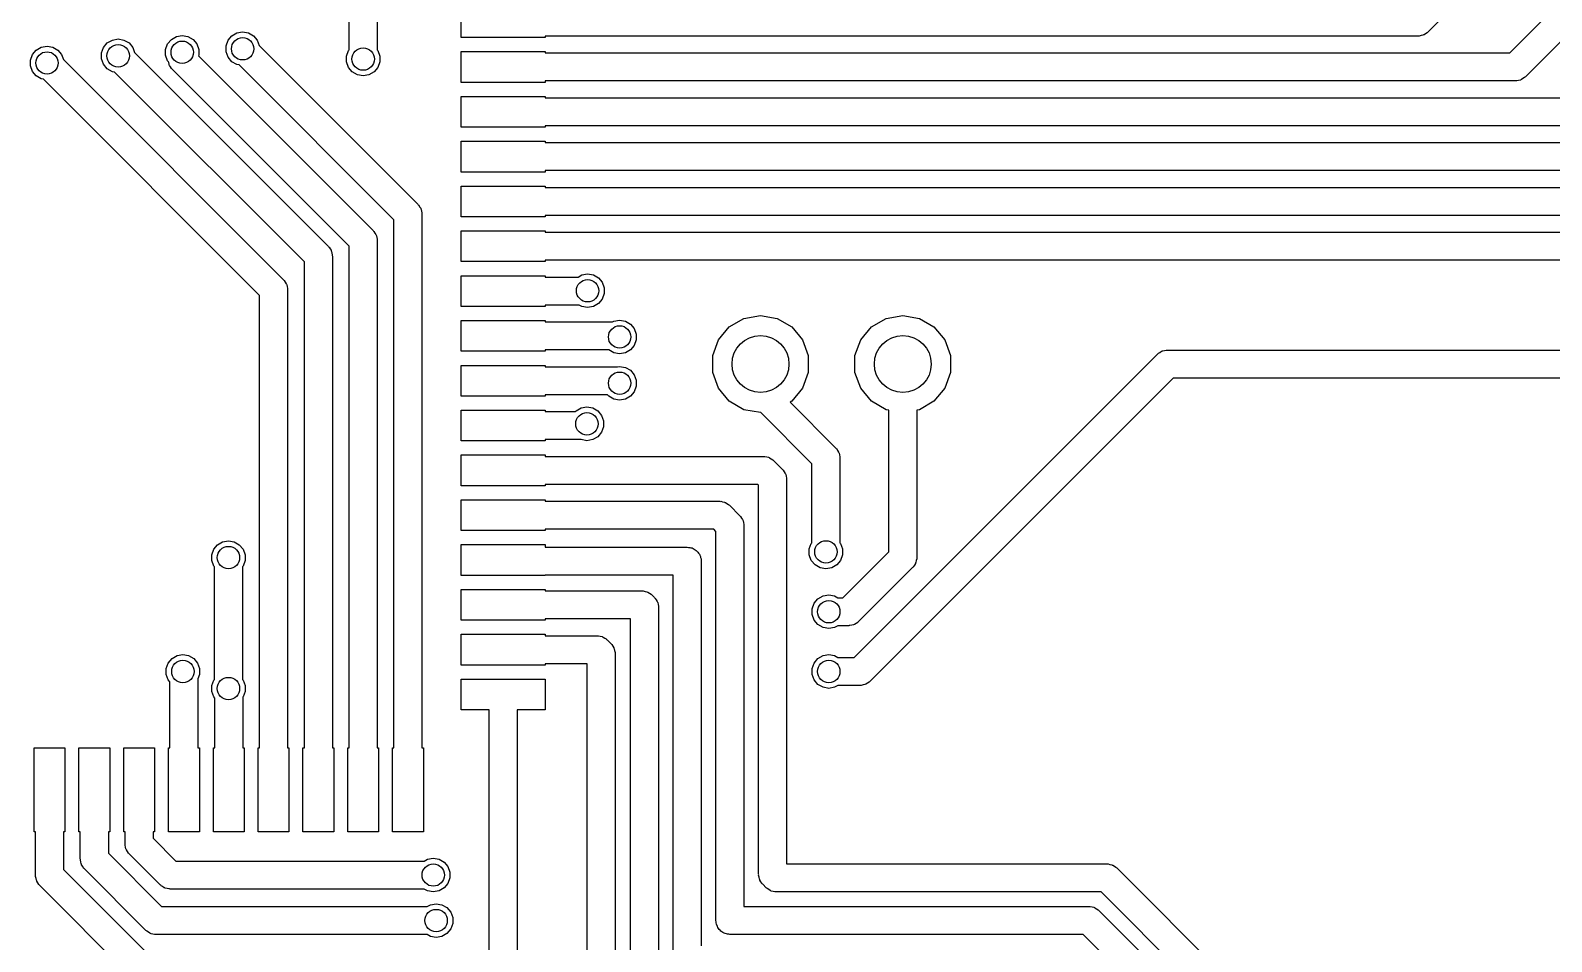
# Model space of a CAD drawing. Extents: x 10 to 287, y -200 to -10.
# Drawn here: x 101.62 to 128.78, y -81.53 to -65.27 of the extents above; entities that cross this region are included whole.
import ezdxf

# ---------------------------------------------------------------- set-up
doc = ezdxf.new("R2010")
doc.units = 0
doc.header["$MEASUREMENT"] = 0
doc.layers.add('BLACK', color=7, linetype='CONTINUOUS')

msp = doc.modelspace()

# ---------------------------------------------------------------- linework, layer by layer
at = {"layer": 'Black'}
for p, q in [((133.265, -58.6046), (126.573, -65.2968)), ((128.032, -65.67), (132.905, -60.7975)), ((133.265, -61.1446), (128.313, -66.0968)), ((107.312, -65.6156), (107.312, -64.17)), ((107.812, -64.17), (107.812, -65.6156)), ((109.312, -65.395), (109.312, -64.845)), ((102.994, -65.4918), (103.085, -65.4395)), ((103.085, -65.4395), (103.188, -65.4214)), ((103.188, -65.4214), (103.29, -65.4395)), ((103.29, -65.4395), (103.381, -65.4918)), ((104.07, -65.5084), (104.137, -65.4283)), ((104.137, -65.4283), (104.228, -65.376)), ((104.228, -65.376), (104.331, -65.3579)), ((104.331, -65.3579), (104.433, -65.376)), ((104.433, -65.376), (104.524, -65.4283)), ((104.524, -65.4283), (104.591, -65.5084)), ((105.113, -65.5432), (105.149, -65.4449)), ((105.149, -65.4449), (105.216, -65.3648)), ((105.216, -65.3648), (105.307, -65.3125)), ((105.307, -65.3125), (105.41, -65.2944)), ((105.41, -65.2944), (105.513, -65.3125)), ((105.513, -65.3125), (105.604, -65.3648)), ((105.604, -65.3648), (105.671, -65.4449)), ((105.671, -65.4449), (105.704, -65.5358)), ((110.812, -65.395), (109.312, -65.395)), ((126.396, -65.37), (110.812, -65.37)), ((110.812, -65.37), (110.812, -65.395)), ((126.407, -65.3681), (126.396, -65.37)), ((126.418, -65.369), (126.407, -65.3681)), ((126.449, -65.3606), (126.418, -65.369)), ((126.482, -65.3549), (126.449, -65.3606)), ((126.491, -65.3494), (126.482, -65.3549)), ((126.502, -65.3466), (126.491, -65.3494)), ((126.528, -65.3278), (126.502, -65.3466)), ((126.557, -65.3115), (126.528, -65.3278)), ((126.564, -65.3031), (126.557, -65.3115)), ((126.573, -65.2968), (126.564, -65.3031)), ((101.621, -65.7972), (101.657, -65.6989)), ((101.657, -65.6989), (101.724, -65.6188)), ((101.724, -65.6188), (101.815, -65.5665)), ((101.815, -65.5665), (101.917, -65.5484)), ((101.917, -65.5484), (102.02, -65.5665)), ((102.02, -65.5665), (102.111, -65.6188)), ((102.111, -65.6188), (102.178, -65.6989)), ((102.178, -65.6989), (102.211, -65.7898)), ((102.891, -65.6702), (102.927, -65.5719)), ((102.891, -65.7748), (102.891, -65.6702)), ((102.927, -65.5719), (102.994, -65.4918)), ((103.381, -65.4918), (103.448, -65.5719)), ((103.448, -65.5719), (103.481, -65.6628)), ((103.481, -65.6628), (106.939, -69.1202)), ((104.034, -65.6067), (104.07, -65.5084)), ((104.034, -65.7113), (104.034, -65.6067)), ((104.07, -65.8096), (104.034, -65.7113)), ((104.591, -65.5084), (104.627, -65.6067)), ((104.627, -65.7113), (104.622, -65.7243)), ((104.627, -65.6067), (104.627, -65.7113)), ((105.113, -65.6478), (105.113, -65.5432)), ((105.149, -65.7461), (105.113, -65.6478)), ((105.704, -65.5358), (108.539, -68.3707)), ((107.265, -65.7267), (107.301, -65.6284)), ((107.301, -65.6284), (107.312, -65.6156)), ((107.812, -65.6156), (107.823, -65.6284)), ((107.823, -65.6284), (107.859, -65.7267)), ((109.312, -66.195), (109.312, -65.645)), ((109.312, -65.645), (110.812, -65.645)), ((110.812, -65.645), (110.812, -65.67)), ((110.812, -65.67), (128.032, -65.67)), ((101.621, -65.9018), (101.621, -65.7972)), ((101.657, -66.0001), (101.621, -65.9018)), ((102.211, -65.7898), (106.139, -69.7172)), ((102.927, -65.8731), (102.891, -65.7748)), ((102.994, -65.9532), (102.927, -65.8731)), ((103.085, -66.0055), (102.994, -65.9532)), ((104.088, -65.831), (104.07, -65.8096)), ((104.09, -65.8393), (104.088, -65.831)), ((104.096, -65.8715), (104.09, -65.8393)), ((104.101, -65.881), (104.096, -65.8715)), ((104.104, -65.8917), (104.101, -65.881)), ((104.123, -65.9184), (104.104, -65.8917)), ((104.139, -65.9467), (104.123, -65.9184)), ((104.147, -65.9538), (104.139, -65.9467)), ((104.154, -65.9628), (104.147, -65.9538)), ((107.312, -69.1211), (104.154, -65.9628)), ((104.622, -65.7243), (107.739, -68.8407)), ((105.216, -65.8262), (105.149, -65.7461)), ((105.307, -65.8785), (105.216, -65.8262)), ((105.346, -65.8854), (105.307, -65.8785)), ((108.112, -68.6511), (105.346, -65.8854)), ((107.265, -65.8313), (107.265, -65.7267)), ((107.301, -65.9296), (107.265, -65.8313)), ((107.368, -66.0097), (107.301, -65.9296)), ((107.823, -65.9296), (107.756, -66.0097)), ((107.859, -65.8313), (107.823, -65.9296)), ((107.859, -65.7267), (107.859, -65.8313)), ((101.724, -66.0802), (101.657, -66.0001)), ((101.815, -66.1325), (101.724, -66.0802)), ((101.854, -66.1394), (101.815, -66.1325)), ((105.712, -69.9976), (101.854, -66.1394)), ((103.124, -66.0124), (103.085, -66.0055)), ((106.512, -69.4006), (103.124, -66.0124)), ((107.459, -66.062), (107.368, -66.0097)), ((107.562, -66.0801), (107.459, -66.062)), ((107.665, -66.062), (107.562, -66.0801)), ((107.756, -66.0097), (107.665, -66.062)), ((110.812, -66.195), (109.312, -66.195)), ((128.136, -66.17), (110.812, -66.17)), ((110.812, -66.17), (110.812, -66.195)), ((128.147, -66.1681), (128.136, -66.17)), ((128.158, -66.169), (128.147, -66.1681)), ((128.189, -66.1606), (128.158, -66.169)), ((128.222, -66.1549), (128.189, -66.1606)), ((128.231, -66.1494), (128.222, -66.1549)), ((128.242, -66.1466), (128.231, -66.1494)), ((128.268, -66.1278), (128.242, -66.1466)), ((128.297, -66.1115), (128.268, -66.1278)), ((128.304, -66.1031), (128.297, -66.1115)), ((128.313, -66.0968), (128.304, -66.1031)), ((109.312, -66.995), (109.312, -66.445)), ((109.312, -66.445), (110.812, -66.445)), ((110.812, -66.445), (110.812, -66.47)), ((110.812, -66.47), (129.772, -66.47)), ((110.812, -66.995), (109.312, -66.995)), ((129.876, -66.97), (110.812, -66.97)), ((110.812, -66.97), (110.812, -66.995)), ((109.312, -67.795), (109.312, -67.245)), ((109.312, -67.245), (110.812, -67.245)), ((110.812, -67.245), (110.812, -67.27)), ((110.812, -67.27), (136.999, -67.27)), ((110.812, -67.795), (109.312, -67.795)), ((137.102, -67.77), (110.812, -67.77)), ((110.812, -67.77), (110.812, -67.795)), ((109.312, -68.595), (109.312, -68.045)), ((109.312, -68.045), (110.812, -68.045)), ((110.812, -68.045), (110.812, -68.07)), ((110.812, -68.07), (138.25, -68.07)), ((108.539, -68.3707), (108.545, -68.3797)), ((108.545, -68.3797), (108.554, -68.3868)), ((108.554, -68.3868), (108.57, -68.4151)), ((108.57, -68.4151), (108.589, -68.4418)), ((108.112, -78.07), (108.112, -68.6511)), ((108.589, -68.4418), (108.591, -68.4525)), ((108.591, -68.4525), (108.597, -68.462)), ((108.597, -68.462), (108.603, -68.4942)), ((108.603, -68.4942), (108.611, -68.5257)), ((108.611, -68.5257), (108.61, -68.5367)), ((108.61, -68.5367), (108.612, -68.5475)), ((108.612, -68.5475), (108.612, -78.07)), ((110.812, -68.595), (109.312, -68.595)), ((138.412, -68.57), (110.812, -68.57)), ((110.812, -68.57), (110.812, -68.595)), ((107.739, -68.8407), (107.745, -68.8497)), ((107.745, -68.8497), (107.754, -68.8568)), ((107.754, -68.8568), (107.77, -68.8851)), ((107.77, -68.8851), (107.789, -68.9118)), ((107.789, -68.9118), (107.791, -68.9225)), ((107.791, -68.9225), (107.797, -68.932)), ((107.797, -68.932), (107.803, -68.9642)), ((107.803, -68.9642), (107.811, -68.9957)), ((109.312, -69.395), (109.312, -68.845)), ((109.312, -68.845), (110.812, -68.845)), ((110.812, -68.845), (110.812, -68.87)), ((110.812, -68.87), (134.144, -68.87)), ((106.939, -69.1202), (106.945, -69.1292)), ((106.945, -69.1292), (106.954, -69.1363)), ((106.954, -69.1363), (106.97, -69.1646)), ((106.97, -69.1646), (106.989, -69.1913)), ((106.989, -69.1913), (106.991, -69.202)), ((106.991, -69.202), (106.997, -69.2115)), ((106.997, -69.2115), (107.003, -69.2437)), ((107.003, -69.2437), (107.011, -69.2752)), ((107.312, -78.07), (107.312, -69.1211)), ((107.811, -68.9957), (107.81, -69.0067)), ((107.81, -69.0067), (107.812, -69.0175)), ((107.812, -69.0175), (107.812, -78.07)), ((106.512, -78.07), (106.512, -69.4006)), ((107.011, -69.2752), (107.01, -69.2862)), ((107.01, -69.2862), (107.012, -69.297)), ((107.012, -69.297), (107.012, -78.07)), ((110.812, -69.395), (109.312, -69.395)), ((134.04, -69.37), (110.812, -69.37)), ((110.812, -69.37), (110.812, -69.395)), ((106.139, -69.7172), (106.145, -69.7262)), ((106.145, -69.7262), (106.154, -69.7333)), ((106.154, -69.7333), (106.17, -69.7616)), ((106.17, -69.7616), (106.189, -69.7883)), ((106.189, -69.7883), (106.191, -69.799)), ((109.312, -70.195), (109.312, -69.645)), ((109.312, -69.645), (110.812, -69.645)), ((110.812, -69.645), (110.812, -69.67)), ((110.812, -69.67), (111.398, -69.67)), ((111.398, -69.67), (111.467, -69.6305)), ((111.467, -69.6305), (111.569, -69.6124)), ((111.569, -69.6124), (111.672, -69.6305)), ((111.672, -69.6305), (111.763, -69.6828)), ((111.763, -69.6828), (111.83, -69.7629)), ((111.83, -69.7629), (111.866, -69.8612)), ((105.712, -78.07), (105.712, -69.9976)), ((106.191, -69.799), (106.197, -69.8085)), ((106.197, -69.8085), (106.203, -69.8407)), ((106.203, -69.8407), (106.211, -69.8722)), ((106.211, -69.8722), (106.21, -69.8832)), ((106.21, -69.8832), (106.212, -69.894)), ((106.212, -69.894), (106.212, -78.07)), ((111.83, -70.0641), (111.763, -70.1442)), ((111.866, -69.9658), (111.83, -70.0641)), ((111.866, -69.8612), (111.866, -69.9658)), ((110.812, -70.195), (109.312, -70.195)), ((111.421, -70.17), (110.812, -70.17)), ((110.812, -70.17), (110.812, -70.195)), ((111.467, -70.1965), (111.421, -70.17)), ((111.569, -70.2146), (111.467, -70.1965)), ((111.672, -70.1965), (111.569, -70.2146)), ((111.763, -70.1442), (111.672, -70.1965)), ((109.312, -70.995), (109.312, -70.445)), ((109.312, -70.445), (110.812, -70.445)), ((110.812, -70.445), (110.812, -70.47)), ((110.812, -70.47), (112.014, -70.47)), ((112.014, -70.47), (112.038, -70.456)), ((112.038, -70.456), (112.141, -70.4379)), ((112.141, -70.4379), (112.244, -70.456)), ((112.244, -70.456), (112.335, -70.5083)), ((112.335, -70.5083), (112.402, -70.5884)), ((112.402, -70.5884), (112.438, -70.6867)), ((113.905, -70.7882), (114.098, -70.5575)), ((114.098, -70.5575), (114.359, -70.407)), ((114.359, -70.407), (114.656, -70.3547)), ((114.656, -70.3547), (114.952, -70.407)), ((114.952, -70.407), (115.213, -70.5575)), ((115.213, -70.5575), (115.406, -70.7882)), ((116.445, -70.7882), (116.638, -70.5575)), ((116.638, -70.5575), (116.899, -70.407)), ((116.899, -70.407), (117.196, -70.3547)), ((117.196, -70.3547), (117.492, -70.407)), ((117.492, -70.407), (117.753, -70.5575)), ((117.753, -70.5575), (117.946, -70.7882)), ((112.438, -70.7913), (112.402, -70.8896)), ((112.438, -70.6867), (112.438, -70.7913)), ((113.802, -71.0711), (113.905, -70.7882)), ((115.406, -70.7882), (115.509, -71.0711)), ((116.342, -71.0711), (116.445, -70.7882)), ((117.946, -70.7882), (118.049, -71.0711)), ((110.812, -70.995), (109.312, -70.995)), ((111.948, -70.97), (110.812, -70.97)), ((110.812, -70.97), (110.812, -70.995)), ((112.038, -71.022), (111.948, -70.97)), ((112.141, -71.0401), (112.038, -71.022)), ((112.244, -71.022), (112.141, -71.0401)), ((112.335, -70.9697), (112.244, -71.022)), ((112.402, -70.8896), (112.335, -70.9697)), ((113.802, -71.3721), (113.802, -71.0711)), ((115.509, -71.0711), (115.509, -71.3721)), ((116.33, -76.458), (121.743, -71.0448)), ((116.342, -71.3721), (116.342, -71.0711)), ((118.049, -71.0711), (118.049, -71.3721)), ((121.743, -71.0448), (121.752, -71.0385)), ((121.752, -71.0385), (121.759, -71.0301)), ((121.759, -71.0301), (121.788, -71.0138)), ((121.788, -71.0138), (121.814, -70.995)), ((121.814, -70.995), (121.825, -70.9922)), ((121.825, -70.9922), (121.834, -70.9867)), ((121.834, -70.9867), (121.867, -70.981)), ((121.867, -70.981), (121.898, -70.9726)), ((121.898, -70.9726), (121.909, -70.9735)), ((121.909, -70.9735), (121.92, -70.9716)), ((121.92, -70.9716), (132.888, -70.9716)), ((109.312, -71.795), (109.312, -71.245)), ((109.312, -71.245), (110.812, -71.245)), ((110.812, -71.245), (110.812, -71.27)), ((110.812, -71.27), (112.096, -71.27)), ((112.096, -71.27), (112.1, -71.2706)), ((112.1, -71.2706), (112.141, -71.2634)), ((112.141, -71.2634), (112.244, -71.2815)), ((112.244, -71.2815), (112.335, -71.3338)), ((112.335, -71.3338), (112.402, -71.4139)), ((112.402, -71.4139), (112.438, -71.5122)), ((113.905, -71.655), (113.802, -71.3721)), ((115.509, -71.3721), (115.406, -71.655)), ((116.445, -71.655), (116.342, -71.3721)), ((118.049, -71.3721), (117.946, -71.655)), ((112.438, -71.6168), (112.402, -71.7151)), ((112.438, -71.5122), (112.438, -71.6168)), ((114.098, -71.8857), (113.905, -71.655)), ((115.406, -71.655), (115.213, -71.8857)), ((116.638, -71.8857), (116.445, -71.655)), ((122.024, -71.4716), (116.61, -76.8848)), ((117.946, -71.655), (117.753, -71.8857)), ((132.888, -71.4716), (122.024, -71.4716)), ((110.812, -71.795), (109.312, -71.795)), ((111.926, -71.77), (110.812, -71.77)), ((110.812, -71.77), (110.812, -71.795)), ((111.947, -71.7952), (111.926, -71.77)), ((112.038, -71.8475), (111.947, -71.7952)), ((112.141, -71.8656), (112.038, -71.8475)), ((112.244, -71.8475), (112.141, -71.8656)), ((112.335, -71.7952), (112.244, -71.8475)), ((112.402, -71.7151), (112.335, -71.7952)), ((114.359, -72.0362), (114.098, -71.8857)), ((115.213, -71.8857), (115.183, -71.9031)), ((115.183, -71.9031), (116.001, -72.7212)), ((116.899, -72.0362), (116.638, -71.8857)), ((117.753, -71.8857), (117.492, -72.0362)), ((109.312, -72.595), (109.312, -72.045)), ((109.312, -72.045), (110.812, -72.045)), ((110.812, -72.045), (110.812, -72.07)), ((110.812, -72.07), (111.353, -72.07)), ((111.353, -72.07), (111.363, -72.0577)), ((111.363, -72.0577), (111.454, -72.0054)), ((111.454, -72.0054), (111.557, -71.9873)), ((111.557, -71.9873), (111.66, -72.0054)), ((111.66, -72.0054), (111.75, -72.0577)), ((111.75, -72.0577), (111.818, -72.1378)), ((111.818, -72.1378), (111.853, -72.2361)), ((111.853, -72.2361), (111.853, -72.3407)), ((114.656, -72.0885), (114.359, -72.0362)), ((114.66, -72.0877), (114.656, -72.0885)), ((115.574, -73.0016), (114.66, -72.0877)), ((116.946, -72.0444), (116.899, -72.0362)), ((116.946, -74.5724), (116.946, -72.0444)), ((117.492, -72.0362), (117.446, -72.0444)), ((117.446, -72.0444), (117.446, -74.5744)), ((111.818, -72.439), (111.75, -72.5191)), ((111.853, -72.3407), (111.818, -72.439)), ((110.812, -72.595), (109.312, -72.595)), ((111.451, -72.57), (110.812, -72.57)), ((110.812, -72.57), (110.812, -72.595)), ((111.454, -72.5714), (111.451, -72.57)), ((111.557, -72.5895), (111.454, -72.5714)), ((111.66, -72.5714), (111.557, -72.5895)), ((111.75, -72.5191), (111.66, -72.5714)), ((116.001, -72.7212), (116.007, -72.7302)), ((116.007, -72.7302), (116.016, -72.7373)), ((116.016, -72.7373), (116.032, -72.7656)), ((116.032, -72.7656), (116.051, -72.7923)), ((109.312, -73.395), (109.312, -72.845)), ((109.312, -72.845), (110.812, -72.845)), ((110.812, -72.845), (110.812, -72.87)), ((110.812, -72.87), (114.712, -72.87)), ((114.712, -72.87), (114.723, -72.8719)), ((114.723, -72.8719), (114.734, -72.871)), ((114.734, -72.871), (114.766, -72.8794)), ((114.766, -72.8794), (114.798, -72.8851)), ((114.798, -72.8851), (114.808, -72.8906)), ((114.808, -72.8906), (114.818, -72.8934)), ((114.818, -72.8934), (114.845, -72.9122)), ((114.845, -72.9122), (114.873, -72.9285)), ((114.873, -72.9285), (114.88, -72.9369)), ((114.88, -72.9369), (114.889, -72.9432)), ((114.889, -72.9432), (115.048, -73.1022)), ((115.574, -74.411), (115.574, -73.0016)), ((116.051, -72.7923), (116.053, -72.803)), ((116.053, -72.803), (116.059, -72.8125)), ((116.059, -72.8125), (116.065, -72.8447)), ((116.065, -72.8447), (116.073, -72.8762)), ((116.073, -72.8762), (116.072, -72.8872)), ((116.072, -72.8872), (116.074, -72.898)), ((116.074, -72.898), (116.074, -74.411)), ((115.048, -73.1022), (115.055, -73.1112)), ((115.055, -73.1112), (115.063, -73.1183)), ((115.063, -73.1183), (115.079, -73.1466)), ((115.079, -73.1466), (115.098, -73.1733)), ((115.098, -73.1733), (115.101, -73.184)), ((115.101, -73.184), (115.106, -73.1935)), ((115.106, -73.1935), (115.112, -73.2257)), ((115.112, -73.2257), (115.121, -73.2572)), ((115.121, -73.2572), (115.12, -73.2682)), ((115.12, -73.2682), (115.121, -73.279)), ((115.121, -73.279), (115.121, -80.141)), ((110.812, -73.395), (109.312, -73.395)), ((114.609, -73.37), (110.812, -73.37)), ((110.812, -73.37), (110.812, -73.395)), ((114.621, -73.3826), (114.609, -73.37)), ((114.621, -80.3275), (114.621, -73.3826)), ((109.312, -74.195), (109.312, -73.645)), ((109.312, -73.645), (110.812, -73.645)), ((110.812, -73.645), (110.812, -73.67)), ((110.812, -73.67), (113.925, -73.67)), ((113.925, -73.67), (113.936, -73.6719)), ((113.936, -73.6719), (113.947, -73.671)), ((113.947, -73.671), (113.978, -73.6794)), ((113.978, -73.6794), (114.011, -73.6851)), ((114.011, -73.6851), (114.02, -73.6906)), ((114.02, -73.6906), (114.031, -73.6934)), ((114.031, -73.6934), (114.057, -73.7122)), ((114.057, -73.7122), (114.086, -73.7285)), ((114.086, -73.7285), (114.093, -73.7369)), ((114.093, -73.7369), (114.102, -73.7432)), ((114.102, -73.7432), (114.286, -73.9277)), ((114.286, -73.9277), (114.293, -73.9367)), ((114.293, -73.9367), (114.301, -73.9438)), ((114.301, -73.9438), (114.317, -73.9721)), ((114.317, -73.9721), (114.336, -73.9988)), ((114.336, -73.9988), (114.339, -74.0095)), ((114.339, -74.0095), (114.344, -74.019)), ((114.344, -74.019), (114.35, -74.0512)), ((114.35, -74.0512), (114.359, -74.0827)), ((114.359, -74.0827), (114.358, -74.0937)), ((114.358, -74.0937), (114.359, -74.1045)), ((114.359, -74.1045), (114.359, -80.9015)), ((104.962, -74.4453), (105.053, -74.393)), ((105.053, -74.393), (105.156, -74.3749)), ((105.156, -74.3749), (105.259, -74.393)), ((105.259, -74.393), (105.35, -74.4453)), ((110.812, -74.195), (109.312, -74.195)), ((113.821, -74.17), (110.812, -74.17)), ((110.812, -74.17), (110.812, -74.195)), ((113.859, -74.2081), (113.821, -74.17)), ((113.859, -81.1515), (113.859, -74.2081)), ((115.563, -74.4238), (115.574, -74.411)), ((116.074, -74.411), (116.085, -74.4238)), ((104.859, -74.6237), (104.895, -74.5254)), ((104.859, -74.7283), (104.859, -74.6237)), ((104.895, -74.5254), (104.962, -74.4453)), ((105.35, -74.4453), (105.417, -74.5254)), ((105.417, -74.5254), (105.453, -74.6237)), ((105.453, -74.6237), (105.453, -74.7283)), ((109.312, -74.995), (109.312, -74.445)), ((109.312, -74.445), (110.812, -74.445)), ((110.812, -74.445), (110.812, -74.4895)), ((110.812, -74.4895), (113.347, -74.4895)), ((113.347, -74.4895), (113.369, -74.4933)), ((113.369, -74.4933), (113.391, -74.4933)), ((113.391, -74.4933), (113.411, -74.5008)), ((113.411, -74.5008), (113.433, -74.5046)), ((113.433, -74.5046), (113.452, -74.5155)), ((113.452, -74.5155), (113.472, -74.523)), ((113.472, -74.523), (113.489, -74.5371)), ((113.489, -74.5371), (113.508, -74.548)), ((113.508, -74.548), (113.522, -74.5647)), ((113.522, -74.5647), (113.539, -74.5788)), ((113.539, -74.5788), (113.55, -74.5977)), ((113.55, -74.5977), (113.564, -74.6145)), ((113.564, -74.6145), (113.571, -74.6351)), ((113.571, -74.6351), (113.582, -74.654)), ((113.582, -74.654), (113.586, -74.6755)), ((113.586, -74.6755), (113.594, -74.6961)), ((115.527, -74.5221), (115.563, -74.4238)), ((115.527, -74.6267), (115.527, -74.5221)), ((115.563, -74.725), (115.527, -74.6267)), ((116.085, -74.4238), (116.121, -74.5221)), ((116.121, -74.6267), (116.085, -74.725)), ((116.121, -74.5221), (116.121, -74.6267)), ((116.127, -75.3912), (116.946, -74.5724)), ((117.446, -74.676), (117.444, -74.6868)), ((117.446, -74.5744), (117.446, -74.676)), ((104.895, -74.8266), (104.859, -74.7283)), ((104.906, -74.8394), (104.895, -74.8266)), ((104.906, -76.8494), (104.906, -74.8394)), ((105.417, -74.8266), (105.406, -74.8394)), ((105.406, -74.8394), (105.406, -76.8494)), ((105.453, -74.7283), (105.417, -74.8266)), ((113.594, -74.6961), (113.594, -74.718)), ((113.594, -74.718), (113.597, -74.7395)), ((113.597, -74.7395), (113.597, -81.6015)), ((115.63, -74.8051), (115.563, -74.725)), ((115.721, -74.8574), (115.63, -74.8051)), ((115.824, -74.8755), (115.721, -74.8574)), ((115.927, -74.8574), (115.824, -74.8755)), ((116.018, -74.8051), (115.927, -74.8574)), ((116.085, -74.725), (116.018, -74.8051)), ((117.372, -74.8528), (116.407, -75.818)), ((117.379, -74.8438), (117.372, -74.8528)), ((117.387, -74.8367), (117.379, -74.8438)), ((117.403, -74.8084), (117.387, -74.8367)), ((117.422, -74.7817), (117.403, -74.8084)), ((117.425, -74.771), (117.422, -74.7817)), ((117.431, -74.7615), (117.425, -74.771)), ((117.436, -74.7293), (117.431, -74.7615)), ((117.445, -74.6978), (117.436, -74.7293)), ((117.444, -74.6868), (117.445, -74.6978)), ((110.812, -74.995), (109.312, -74.995)), ((113.097, -74.9895), (110.812, -74.9895)), ((110.812, -74.9895), (110.812, -74.995)), ((113.097, -81.8515), (113.097, -74.9895)), ((109.312, -75.795), (109.312, -75.245)), ((109.312, -75.245), (110.812, -75.245)), ((110.812, -75.245), (110.812, -75.27)), ((110.812, -75.27), (112.54, -75.27)), ((112.54, -75.27), (112.551, -75.2719)), ((112.551, -75.2719), (112.562, -75.271)), ((112.562, -75.271), (112.594, -75.2794)), ((112.594, -75.2794), (112.626, -75.2851)), ((112.626, -75.2851), (112.636, -75.2906)), ((112.636, -75.2906), (112.646, -75.2934)), ((112.646, -75.2934), (112.673, -75.3122)), ((112.673, -75.3122), (112.701, -75.3285)), ((112.701, -75.3285), (112.708, -75.3369)), ((112.708, -75.3369), (112.717, -75.3432)), ((112.717, -75.3432), (112.762, -75.3882)), ((112.762, -75.3882), (112.769, -75.3972)), ((112.769, -75.3972), (112.777, -75.4043)), ((112.777, -75.4043), (112.793, -75.4326)), ((112.793, -75.4326), (112.812, -75.4593)), ((112.812, -75.4593), (112.815, -75.47)), ((112.815, -75.47), (112.82, -75.4795)), ((112.82, -75.4795), (112.826, -75.5117)), ((115.578, -75.5889), (115.614, -75.4906)), ((115.614, -75.4906), (115.681, -75.4105)), ((115.681, -75.4105), (115.772, -75.3582)), ((115.772, -75.3582), (115.875, -75.3401)), ((115.875, -75.3401), (115.978, -75.3582)), ((115.978, -75.3582), (116.035, -75.3912)), ((116.035, -75.3912), (116.127, -75.3912)), ((112.335, -75.77), (110.812, -75.77)), ((110.812, -75.77), (110.812, -75.795)), ((112.335, -82.4865), (112.335, -75.77)), ((112.826, -75.5117), (112.835, -75.5432)), ((112.835, -75.5432), (112.834, -75.5542)), ((112.834, -75.5542), (112.835, -75.565)), ((112.835, -75.565), (112.835, -82.3635)), ((115.578, -75.6935), (115.578, -75.5889)), ((115.614, -75.7918), (115.578, -75.6935)), ((110.812, -75.795), (109.312, -75.795)), ((115.681, -75.8719), (115.614, -75.7918)), ((115.772, -75.9242), (115.681, -75.8719)), ((115.875, -75.9423), (115.772, -75.9242)), ((115.978, -75.9242), (115.875, -75.9423)), ((116.035, -75.8912), (115.978, -75.9242)), ((116.23, -75.8912), (116.035, -75.8912)), ((116.241, -75.8893), (116.23, -75.8912)), ((116.252, -75.8902), (116.241, -75.8893)), ((116.284, -75.8818), (116.252, -75.8902)), ((116.316, -75.8761), (116.284, -75.8818)), ((116.325, -75.8706), (116.316, -75.8761)), ((116.336, -75.8678), (116.325, -75.8706)), ((116.363, -75.849), (116.336, -75.8678)), ((116.391, -75.8327), (116.363, -75.849)), ((116.398, -75.8243), (116.391, -75.8327)), ((116.407, -75.818), (116.398, -75.8243)), ((109.312, -76.595), (109.312, -76.045)), ((109.312, -76.045), (110.812, -76.045)), ((110.812, -76.045), (110.812, -76.07)), ((110.812, -76.07), (111.742, -76.07)), ((111.742, -76.07), (111.752, -76.0719)), ((111.752, -76.0719), (111.763, -76.071)), ((111.763, -76.071), (111.795, -76.0794)), ((111.795, -76.0794), (111.827, -76.0851)), ((111.827, -76.0851), (111.837, -76.0906)), ((111.837, -76.0906), (111.847, -76.0934)), ((111.847, -76.0934), (111.874, -76.1122)), ((111.874, -76.1122), (111.902, -76.1285)), ((111.902, -76.1285), (111.909, -76.1369)), ((111.909, -76.1369), (111.918, -76.1432)), ((111.918, -76.1432), (111.988, -76.2124)), ((111.988, -76.2124), (111.994, -76.2214)), ((111.994, -76.2214), (112.002, -76.2285)), ((112.002, -76.2285), (112.019, -76.2568)), ((112.019, -76.2568), (112.037, -76.2835)), ((112.037, -76.2835), (112.04, -76.2942)), ((112.04, -76.2942), (112.046, -76.3037)), ((112.046, -76.3037), (112.051, -76.3359)), ((104.047, -76.6557), (104.082, -76.5574)), ((104.082, -76.5574), (104.15, -76.4773)), ((104.15, -76.4773), (104.24, -76.425)), ((104.24, -76.425), (104.343, -76.4069)), ((104.343, -76.4069), (104.446, -76.425)), ((104.446, -76.425), (104.537, -76.4773)), ((104.537, -76.4773), (104.604, -76.5574)), ((104.604, -76.5574), (104.64, -76.6557)), ((111.561, -76.57), (110.812, -76.57)), ((110.812, -76.57), (110.812, -76.595)), ((111.561, -82.8802), (111.561, -76.57)), ((112.051, -76.3359), (112.06, -76.3674)), ((112.06, -76.3674), (112.059, -76.3784)), ((112.059, -76.3784), (112.061, -76.3892)), ((112.061, -76.3892), (112.061, -82.7766)), ((115.578, -76.6557), (115.614, -76.5574)), ((115.614, -76.5574), (115.681, -76.4773)), ((115.681, -76.4773), (115.772, -76.425)), ((115.772, -76.425), (115.875, -76.4069)), ((115.875, -76.4069), (115.978, -76.425)), ((115.978, -76.425), (116.035, -76.458)), ((116.035, -76.458), (116.33, -76.458)), ((104.047, -76.7603), (104.047, -76.6557)), ((104.082, -76.8586), (104.047, -76.7603)), ((104.64, -76.7603), (104.612, -76.8366)), ((104.612, -76.8366), (104.612, -78.07)), ((104.64, -76.6557), (104.64, -76.7603)), ((104.895, -76.8622), (104.906, -76.8494)), ((105.406, -76.8494), (105.417, -76.8622)), ((110.812, -76.595), (109.312, -76.595)), ((109.312, -77.395), (109.312, -76.845)), ((109.312, -76.845), (110.812, -76.845)), ((110.812, -76.845), (110.812, -77.395)), ((115.578, -76.7603), (115.578, -76.6557)), ((115.614, -76.8586), (115.578, -76.7603)), ((104.112, -76.8938), (104.082, -76.8586)), ((104.112, -78.07), (104.112, -76.8938)), ((104.859, -76.9605), (104.895, -76.8622)), ((104.859, -77.0651), (104.859, -76.9605)), ((104.895, -77.1634), (104.859, -77.0651)), ((105.417, -76.8622), (105.453, -76.9605)), ((105.453, -77.0651), (105.417, -77.1634)), ((105.453, -76.9605), (105.453, -77.0651)), ((115.681, -76.9387), (115.614, -76.8586)), ((115.772, -76.991), (115.681, -76.9387)), ((115.875, -77.0091), (115.772, -76.991)), ((115.978, -76.991), (115.875, -77.0091)), ((116.035, -76.958), (115.978, -76.991)), ((116.434, -76.958), (116.035, -76.958)), ((116.444, -76.9561), (116.434, -76.958)), ((116.455, -76.957), (116.444, -76.9561)), ((116.487, -76.9486), (116.455, -76.957)), ((116.519, -76.9429), (116.487, -76.9486)), ((116.529, -76.9374), (116.519, -76.9429)), ((116.539, -76.9346), (116.529, -76.9374)), ((116.566, -76.9158), (116.539, -76.9346)), ((116.594, -76.8995), (116.566, -76.9158)), ((116.601, -76.8911), (116.594, -76.8995)), ((116.61, -76.8848), (116.601, -76.8911)), ((104.912, -77.1834), (104.895, -77.1634)), ((104.912, -78.07), (104.912, -77.1834)), ((105.417, -77.1634), (105.412, -77.1691)), ((105.412, -77.1691), (105.412, -78.07)), ((109.812, -77.395), (109.312, -77.395)), ((109.812, -84.535), (109.812, -77.395)), ((110.812, -77.395), (110.312, -77.395)), ((110.312, -77.395), (110.312, -84.4314)), ((101.687, -79.57), (101.687, -78.07)), ((101.687, -78.07), (102.237, -78.07)), ((102.237, -78.07), (102.237, -79.57)), ((102.487, -79.57), (102.487, -78.07)), ((102.487, -78.07), (103.037, -78.07)), ((103.037, -78.07), (103.037, -79.57)), ((103.287, -79.57), (103.287, -78.07)), ((103.287, -78.07), (103.837, -78.07)), ((103.837, -78.07), (103.837, -79.57)), ((104.087, -79.57), (104.087, -78.07)), ((104.087, -78.07), (104.112, -78.07)), ((104.612, -78.07), (104.637, -78.07)), ((104.637, -78.07), (104.637, -79.57)), ((104.887, -79.57), (104.887, -78.07)), ((104.887, -78.07), (104.912, -78.07)), ((105.412, -78.07), (105.437, -78.07)), ((105.437, -78.07), (105.437, -79.57)), ((105.687, -79.57), (105.687, -78.07)), ((105.687, -78.07), (105.712, -78.07)), ((106.212, -78.07), (106.237, -78.07)), ((106.237, -78.07), (106.237, -79.57)), ((106.487, -79.57), (106.487, -78.07)), ((106.487, -78.07), (106.512, -78.07)), ((107.012, -78.07), (107.037, -78.07)), ((107.037, -78.07), (107.037, -79.57)), ((107.287, -79.57), (107.287, -78.07)), ((107.287, -78.07), (107.312, -78.07)), ((107.812, -78.07), (107.837, -78.07)), ((107.837, -78.07), (107.837, -79.57)), ((108.087, -79.57), (108.087, -78.07)), ((108.087, -78.07), (108.112, -78.07)), ((108.612, -78.07), (108.637, -78.07)), ((108.637, -78.07), (108.637, -79.57)), ((101.712, -79.57), (101.687, -79.57)), ((101.712, -80.3465), (101.712, -79.57)), ((102.237, -79.57), (102.212, -79.57)), ((102.212, -79.57), (102.212, -80.2429)), ((102.512, -79.57), (102.487, -79.57)), ((102.512, -80.0544), (102.512, -79.57)), ((103.037, -79.57), (103.012, -79.57)), ((103.012, -79.57), (103.012, -79.9508)), ((103.312, -79.57), (103.287, -79.57)), ((103.312, -79.7876), (103.312, -79.57)), ((103.837, -79.57), (103.812, -79.57)), ((103.812, -79.57), (103.812, -79.684)), ((104.637, -79.57), (104.087, -79.57)), ((105.437, -79.57), (104.887, -79.57)), ((106.237, -79.57), (105.687, -79.57)), ((107.037, -79.57), (106.487, -79.57)), ((107.837, -79.57), (107.287, -79.57)), ((108.637, -79.57), (108.087, -79.57)), ((103.314, -79.7984), (103.312, -79.7876)), ((103.313, -79.8094), (103.314, -79.7984)), ((103.321, -79.8409), (103.313, -79.8094)), ((103.327, -79.8731), (103.321, -79.8409)), ((103.812, -79.684), (104.218, -80.0902)), ((102.514, -80.0652), (102.512, -80.0544)), ((102.513, -80.0762), (102.514, -80.0652)), ((102.521, -80.1077), (102.513, -80.0762)), ((102.527, -80.1399), (102.521, -80.1077)), ((103.012, -79.9508), (103.964, -80.903)), ((103.333, -79.8826), (103.327, -79.8731)), ((103.335, -79.8933), (103.333, -79.8826)), ((103.354, -79.92), (103.335, -79.8933)), ((103.37, -79.9483), (103.354, -79.92)), ((103.379, -79.9554), (103.37, -79.9483)), ((103.385, -79.9644), (103.379, -79.9554)), ((103.938, -80.517), (103.385, -79.9644)), ((104.218, -80.0902), (108.653, -80.0902)), ((108.653, -80.0902), (108.711, -80.0572)), ((108.711, -80.0572), (108.814, -80.0391)), ((108.814, -80.0391), (108.917, -80.0572)), ((108.917, -80.0572), (109.007, -80.1095)), ((109.007, -80.1095), (109.074, -80.1896)), ((101.714, -80.3573), (101.712, -80.3465)), ((101.713, -80.3683), (101.714, -80.3573)), ((101.721, -80.3998), (101.713, -80.3683)), ((102.212, -80.2429), (103.9, -81.931)), ((102.533, -80.1494), (102.527, -80.1399)), ((102.535, -80.1601), (102.533, -80.1494)), ((102.554, -80.1868), (102.535, -80.1601)), ((102.57, -80.2151), (102.554, -80.1868)), ((102.579, -80.2222), (102.57, -80.2151)), ((102.585, -80.2312), (102.579, -80.2222)), ((103.684, -81.3298), (102.585, -80.2312)), ((109.074, -80.1896), (109.11, -80.2879)), ((109.11, -80.2879), (109.11, -80.3925)), ((114.623, -80.3383), (114.621, -80.3275)), ((114.622, -80.3493), (114.623, -80.3383)), ((114.631, -80.3808), (114.622, -80.3493)), ((114.637, -80.413), (114.631, -80.3808)), ((115.121, -80.141), (120.84, -80.141)), ((120.84, -80.141), (120.851, -80.1429)), ((120.851, -80.1429), (120.862, -80.142)), ((120.862, -80.142), (120.894, -80.1504)), ((120.894, -80.1504), (120.926, -80.1561)), ((120.926, -80.1561), (120.936, -80.1616)), ((120.936, -80.1616), (120.946, -80.1644)), ((120.946, -80.1644), (120.973, -80.1832)), ((120.973, -80.1832), (121.001, -80.1995)), ((121.001, -80.1995), (121.008, -80.2079)), ((121.008, -80.2079), (121.017, -80.2142)), ((121.017, -80.2142), (131.177, -90.3742)), ((101.727, -80.432), (101.721, -80.3998)), ((101.733, -80.4415), (101.727, -80.432)), ((101.735, -80.4522), (101.733, -80.4415)), ((101.754, -80.4789), (101.735, -80.4522)), ((101.77, -80.5072), (101.754, -80.4789)), ((101.779, -80.5143), (101.77, -80.5072)), ((101.785, -80.5233), (101.779, -80.5143)), ((103.473, -82.2111), (101.785, -80.5233)), ((103.947, -80.5233), (103.938, -80.517)), ((103.954, -80.5317), (103.947, -80.5233)), ((103.982, -80.548), (103.954, -80.5317)), ((104.009, -80.5668), (103.982, -80.548)), ((104.02, -80.5696), (104.009, -80.5668)), ((104.029, -80.5751), (104.02, -80.5696)), ((104.061, -80.5808), (104.029, -80.5751)), ((104.093, -80.5892), (104.061, -80.5808)), ((104.104, -80.5883), (104.093, -80.5892)), ((104.115, -80.5902), (104.104, -80.5883)), ((108.653, -80.5902), (104.115, -80.5902)), ((108.711, -80.6232), (108.653, -80.5902)), ((108.814, -80.6413), (108.711, -80.6232)), ((108.917, -80.6232), (108.814, -80.6413)), ((109.007, -80.5709), (108.917, -80.6232)), ((109.074, -80.4908), (109.007, -80.5709)), ((109.11, -80.3925), (109.074, -80.4908)), ((114.642, -80.4225), (114.637, -80.413)), ((114.645, -80.4332), (114.642, -80.4225)), ((114.664, -80.4599), (114.645, -80.4332)), ((114.68, -80.4882), (114.664, -80.4599)), ((114.688, -80.4953), (114.68, -80.4882)), ((114.695, -80.5043), (114.688, -80.4953)), ((114.758, -80.5678), (114.695, -80.5043)), ((114.767, -80.5741), (114.758, -80.5678)), ((114.774, -80.5825), (114.767, -80.5741)), ((114.803, -80.5988), (114.774, -80.5825)), ((114.829, -80.6176), (114.803, -80.5988)), ((114.84, -80.6204), (114.829, -80.6176)), ((114.849, -80.6259), (114.84, -80.6204)), ((114.882, -80.6316), (114.849, -80.6259)), ((114.913, -80.64), (114.882, -80.6316)), ((114.924, -80.6391), (114.913, -80.64)), ((114.935, -80.641), (114.924, -80.6391)), ((120.737, -80.641), (114.935, -80.641)), ((130.75, -90.6546), (120.737, -80.641)), ((103.964, -80.903), (108.704, -80.903)), ((108.704, -80.903), (108.761, -80.87)), ((108.761, -80.87), (108.864, -80.8519)), ((108.864, -80.8519), (108.967, -80.87)), ((108.967, -80.87), (109.058, -80.9223)), ((109.058, -80.9223), (109.125, -81.0024)), ((114.359, -80.9015), (120.521, -80.9015)), ((120.521, -80.9015), (120.532, -80.9034)), ((120.532, -80.9034), (120.543, -80.9024)), ((120.543, -80.9024), (120.575, -80.9109)), ((120.575, -80.9109), (120.607, -80.9166)), ((120.607, -80.9166), (120.617, -80.9221)), ((120.617, -80.9221), (120.627, -80.9249)), ((120.627, -80.9249), (120.654, -80.9437)), ((109.125, -81.0024), (109.161, -81.1007)), ((109.161, -81.1007), (109.161, -81.2053)), ((113.863, -81.173), (113.859, -81.1515)), ((113.863, -81.1949), (113.863, -81.173)), ((113.871, -81.2155), (113.863, -81.1949)), ((120.654, -80.9437), (120.682, -80.96)), ((120.682, -80.96), (120.689, -80.9684)), ((120.689, -80.9684), (120.698, -80.9747)), ((120.698, -80.9747), (128.637, -88.9137)), ((103.693, -81.3361), (103.684, -81.3298)), ((103.7, -81.3445), (103.693, -81.3361)), ((103.728, -81.3608), (103.7, -81.3445)), ((103.755, -81.3796), (103.728, -81.3608)), ((103.766, -81.3824), (103.755, -81.3796)), ((103.775, -81.3879), (103.766, -81.3824)), ((103.807, -81.3936), (103.775, -81.3879)), ((103.839, -81.402), (103.807, -81.3936)), ((103.85, -81.4011), (103.839, -81.402)), ((103.861, -81.403), (103.85, -81.4011)), ((108.704, -81.403), (103.861, -81.403)), ((108.761, -81.436), (108.704, -81.403)), ((108.864, -81.4541), (108.761, -81.436)), ((108.967, -81.436), (108.864, -81.4541)), ((109.058, -81.3837), (108.967, -81.436)), ((109.125, -81.3036), (109.058, -81.3837)), ((109.161, -81.2053), (109.125, -81.3036)), ((113.875, -81.237), (113.871, -81.2155)), ((113.886, -81.2559), (113.875, -81.237)), ((113.893, -81.2765), (113.886, -81.2559)), ((113.907, -81.2933), (113.893, -81.2765)), ((113.918, -81.3122), (113.907, -81.2933)), ((113.935, -81.3263), (113.918, -81.3122)), ((113.949, -81.343), (113.935, -81.3263)), ((113.968, -81.3539), (113.949, -81.343)), ((113.984, -81.368), (113.968, -81.3539)), ((114.005, -81.3755), (113.984, -81.368)), ((114.024, -81.3864), (114.005, -81.3755)), ((114.046, -81.3902), (114.024, -81.3864)), ((114.066, -81.3977), (114.046, -81.3902)), ((114.088, -81.3977), (114.066, -81.3977)), ((114.109, -81.4015), (114.088, -81.3977)), ((120.418, -81.4015), (114.109, -81.4015)), ((128.21, -89.1941), (120.418, -81.4015))]:
    msp.add_line(p, q, dxfattribs=at)
for centre, radius in [((105.41, -65.5955), 0.2), ((101.917, -65.8495), 0.2), ((103.188, -65.7225), 0.2), ((104.331, -65.659), 0.2), ((107.562, -65.779), 0.2), ((111.569, -69.9135), 0.2), ((112.141, -70.739), 0.2), ((114.656, -71.2216), 0.508), ((117.196, -71.2216), 0.508), ((112.141, -71.5645), 0.2), ((111.557, -72.2884), 0.2), ((115.824, -74.5744), 0.2), ((105.156, -74.676), 0.2), ((115.875, -75.6412), 0.2), ((104.343, -76.708), 0.2), ((115.875, -76.708), 0.2), ((105.156, -77.0128), 0.2), ((108.814, -80.3402), 0.2), ((108.864, -81.153), 0.2)]:
    msp.add_circle(centre, radius, dxfattribs=at)

doc.saveas('drawing.dxf')
